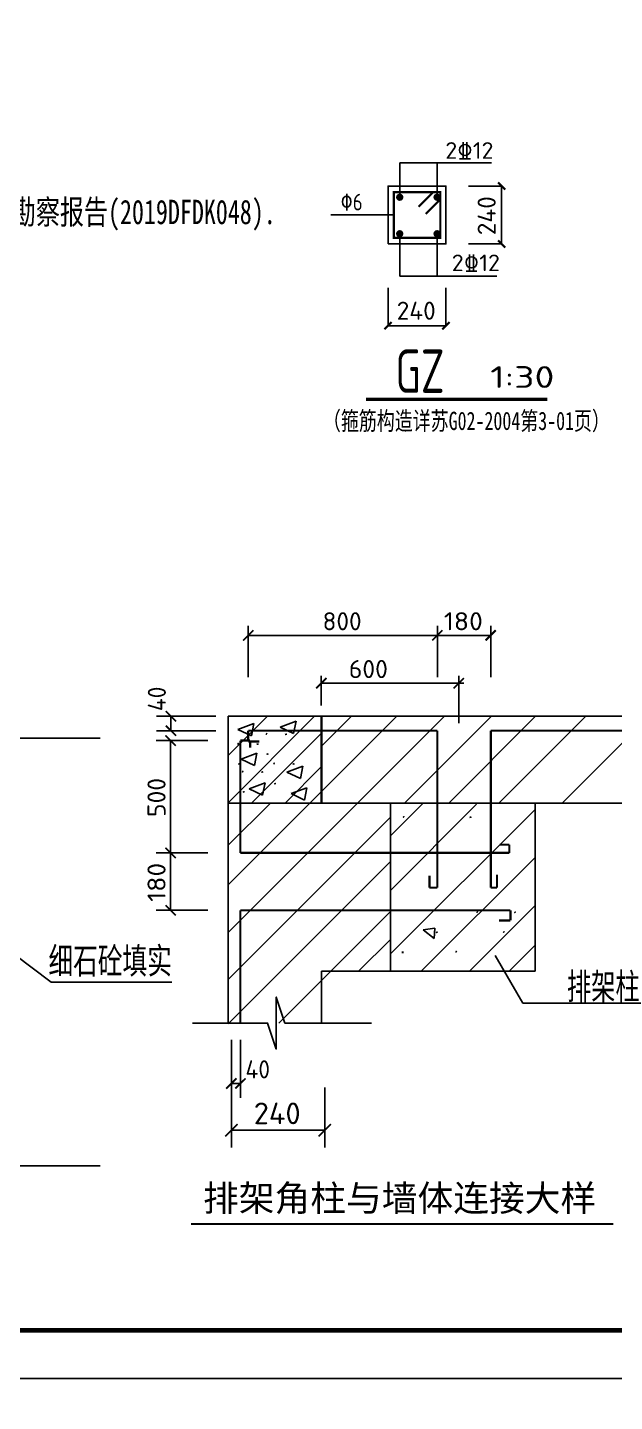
# Model space of a CAD drawing. Header units: millimetres. Extents: x 1442233 to 1526333, y -21810 to 275190.
# Drawn here: x 1491997 to 1504174, y 155915 to 184418 of the extents above; entities that cross this region are included whole.
import ezdxf
from ezdxf.enums import TextEntityAlignment as Align

# ---------------------------------------------------------------- set-up
doc = ezdxf.new("R2010")
doc.units = ezdxf.units.MM
doc.header["$LTSCALE"] = 1500
doc.linetypes.add('3', pattern=[5, 3, -2])
for name, color, linetype in [('1', 7, 'Continuous'), ('PUB_TITLE', 4, 'Continuous'), ('中文', 2, 'Continuous'), ('图框外框__细线', 253, 'Continuous'), ('填充图案', 7, 'Continuous'), ('尺寸线及数字', 253, 'Continuous'), ('层0', 7, 'Continuous'), ('层10', 253, 'Continuous'), ('层10105', 2, '3'), ('层12011', 1, 'Continuous'), ('层4013', 24, 'Continuous'), ('层60', 1, 'Continuous'), ('折断线', 7, 'Continuous'), ('钢筋', 1, 'Continuous'), ('钢筋标注', 253, 'Continuous')]:
    doc.layers.add(name, color=color, linetype=linetype)
doc.styles.add('HZ', font='', dxfattribs={"width": 0.7, "height": 5})
doc.styles.get("Standard").update_dxf_attribs({"font": 'TSSDENG', "width": 0.75, "bigfont": 'TSSDCHN'})
doc.styles.get('HZ').set_extended_font_data('SimSun')

# ---------------------------------------------------------------- blocks, each defined once
blk = doc.blocks.new('1234')
at = {"layer": 'PUB_TITLE'}
blk.add_lwpolyline([(1825234, 779394), (1909334, 779394), (1909334, 838794), (1825234, 838794)], close=True, dxfattribs=at)
at = {"layer": 'PUB_TITLE', "const_width": 100}
blk.add_lwpolyline([(1827734, 780394), (1908334, 780394), (1908334, 837794), (1827734, 837794)], close=True, dxfattribs=at)

msp = doc.modelspace()

# ---------------------------------------------------------------- linework, layer by layer
at = {"layer": '图框外框__细线'}
for p, q in [((1496159, 170130), (1505202, 170130)), ((1496159, 168330), (1498096, 168330)), ((1496159, 168330), (1498096, 168330)), ((1498096, 168330), (1505202, 168330)), ((1499525, 168330), (1499525, 164841)), ((1499525, 168330), (1499525, 164841)), ((1502525, 168330), (1502525, 164841)), ((1502525, 168330), (1502525, 164841)), ((1490274, 166281), (1492491, 164612)), ((1499525, 164841), (1502525, 164841)), ((1499525, 164841), (1502525, 164841)), ((1492491, 164612), (1494992, 164612)), ((1505314, 164176), (1502270, 164176))]:
    msp.add_line(p, q, dxfattribs=at)
at = {"layer": '填充图案'}
for p, q in [((1496151, 169307), (1496974, 170130)), ((1497953, 170130), (1496153, 168330)), ((1496159, 166633), (1499656, 170130)), ((1496159, 165641), (1500648, 170130)), ((1496159, 170130), (1496159, 163765)), ((1496363, 169858), (1496692, 169981)), ((1496692, 169981), (1496641, 169724)), ((1497240, 169905), (1497569, 170028)), ((1497517, 169771), (1497240, 169905)), ((1497569, 170028), (1497517, 169771)), ((1498096, 169507), (1498719, 170130)), ((1499820, 168330), (1501620, 170130)), ((1500738, 168330), (1502538, 170130)), ((1501776, 168330), (1503576, 170130)), ((1503086, 168330), (1504886, 170130)), ((1496641, 169724), (1496363, 169858)), ((1498096, 169780), (1496646, 168330)), ((1496429, 169243), (1496757, 169366)), ((1496757, 169366), (1496706, 169108)), ((1496706, 169108), (1496429, 169243)), ((1497339, 168330), (1498096, 169087)), ((1497380, 168972), (1497709, 169095)), ((1497709, 169095), (1497657, 168838)), ((1496597, 168627), (1496925, 168750)), ((1496925, 168750), (1496874, 168493)), ((1497657, 168838), (1497380, 168972)), ((1496874, 168493), (1496597, 168627)), ((1497464, 168524), (1497793, 168647)), ((1497741, 168390), (1497464, 168524)), ((1497793, 168647), (1497741, 168390)), ((1499525, 167649), (1500206, 168330)), ((1499525, 166516), (1501313, 168304)), ((1499525, 165198), (1502525, 168198)), ((1496159, 164669), (1499525, 168036)), ((1496159, 163751), (1499525, 167118)), ((1500166, 164841), (1502525, 167201)), ((1501163, 164841), (1502525, 166204)), ((1497212, 163765), (1499525, 166079)), ((1500205, 165701), (1500445, 165735)), ((1500435, 165519), (1500205, 165701)), ((1500445, 165735), (1500435, 165519)), ((1499525, 165502), (1498864, 164841)), ((1501986, 164841), (1502525, 165380)), ((1502270, 164176), (1501700, 165164)), ((1499525, 164841), (1498096, 164841)), ((1498096, 164841), (1498096, 163765))]:
    msp.add_line(p, q, dxfattribs=at)
for points in [[(1496951, 169790), (1496978, 169775), (1496931, 169753), (1496958, 169739)], [(1497375, 169777), (1497383, 169744), (1497335, 169766), (1497344, 169734)], [(1496362, 169586), (1496389, 169571), (1496342, 169550), (1496369, 169535)], [(1496786, 169573), (1496795, 169540), (1496746, 169563), (1496755, 169530)], [(1496989, 169367), (1497000, 169337), (1496950, 169353), (1496961, 169323)], [(1496400, 169163), (1496411, 169133), (1496361, 169149), (1496372, 169119)], [(1497108, 169175), (1497135, 169161), (1497089, 169139), (1497115, 169125)], [(1497532, 169162), (1497541, 169129), (1497493, 169152), (1497501, 169119)], [(1496458, 169007), (1496485, 168992), (1496439, 168970), (1496466, 168956)], [(1496882, 168994), (1496891, 168961), (1496843, 168983), (1496851, 168951)], [(1497146, 168753), (1497157, 168723), (1497108, 168739), (1497119, 168708)], [(1496497, 168584), (1496508, 168554), (1496458, 168570), (1496469, 168540)], [(1499806, 168066), (1499825, 168044), (1499775, 168038), (1499795, 168017)], [(1501202, 168057), (1501211, 168025), (1501162, 168047), (1501171, 168014)], [(1501324, 166093), (1501349, 166077), (1501302, 166058), (1501327, 166042)], [(1502118, 166088), (1502135, 166064), (1502085, 166064), (1502102, 166040)], [(1500502, 165670), (1500512, 165639), (1500463, 165658), (1500473, 165627)], [(1501884, 165678), (1501903, 165657), (1501853, 165650), (1501873, 165629)], [(1499800, 165253), (1499800, 165212), (1499758, 165252), (1499759, 165212)], [(1500883, 165271), (1500911, 165258), (1500866, 165234), (1500894, 165221)]]:
    msp.add_solid(points, dxfattribs=at)
at = {"layer": '尺寸线及数字'}
for p, q in [((1499719, 180896), (1499719, 181609)), ((1499719, 181609), (1501624, 181609)), ((1500494, 180896), (1500494, 181609)), ((1501833, 181128), (1501147, 181128)), ((1501833, 179928), (1501833, 181128)), ((1499598, 180528), (1498287, 180528)), ((1499719, 180139), (1499719, 179259)), ((1500494, 180139), (1500494, 179259)), ((1501833, 179928), (1501147, 179928)), ((1499476, 178231), (1499476, 179020)), ((1499719, 179259), (1501734, 179259)), ((1500676, 178231), (1500676, 179020)), ((1499476, 178231), (1500676, 178231)), ((1496576, 170940), (1496576, 172008)), ((1500500, 170940), (1500500, 172008)), ((1501607, 170940), (1501607, 172008)), ((1496576, 171808), (1500500, 171808)), ((1500500, 171808), (1501607, 171808)), ((1498092, 170966), (1498092, 170353)), ((1498092, 170816), (1501048, 170816)), ((1500942, 170966), (1500942, 169985)), ((1495902, 170130), (1494673, 170130)), ((1494973, 170130), (1494973, 169830)), ((1495737, 169626), (1494666, 169626)), ((1495902, 169830), (1494673, 169830)), ((1494966, 169626), (1494966, 167295)), ((1495737, 167295), (1494666, 167295)), ((1494966, 167295), (1494966, 166104)), ((1495737, 166104), (1494666, 166104)), ((1496226, 162212), (1496226, 163419)), ((1496413, 162212), (1496413, 163419)), ((1496226, 162512), (1496413, 162512)), ((1496226, 162431), (1496226, 161181)), ((1498163, 162431), (1498163, 161181)), ((1496226, 161541), (1498163, 161541))]:
    msp.add_line(p, q, dxfattribs=at)
for points, const_width in [([(1501758, 181203), (1501908, 181053)], 45), ([(1501758, 180003), (1501908, 179853)], 45), ([(1499401, 178156), (1499551, 178306)], 45), ([(1500601, 178156), (1500751, 178306)], 45), ([(1496470, 171702), (1496682, 171914)], 36), ([(1500394, 171702), (1500606, 171914)], 36), ([(1501501, 171702), (1501713, 171914)], 45), ([(1497986, 170710), (1498198, 170922)], 35), ([(1500836, 170710), (1501048, 170922)], 35), ([(1495079, 170024), (1494866, 170236)], 36), ([(1495079, 169724), (1494866, 169936)], 36), ([(1495072, 169520), (1494860, 169732)], 36), ([(1495072, 167189), (1494860, 167401)], 36), ([(1495072, 165998), (1494860, 166210)], 36), ([(1496120, 162406), (1496332, 162618)], 36), ([(1496307, 162406), (1496520, 162618)], 36), ([(1496099, 161414), (1496354, 161669)], 36), ([(1498036, 161414), (1498291, 161669)], 36)]:
    msp.add_lwpolyline(points, dxfattribs=dict(at, const_width=const_width))
at = {"layer": '层10'}
msp.add_line((1497035, 168330), (1496159, 167454), dxfattribs=at)
at = {"layer": '层10105', "color": 2, "const_width": 45}
msp.add_lwpolyline([(1498096, 168330), (1498096, 170130)], dxfattribs=at)
at = {"layer": '层12011', "const_width": 75}
for points in [[(1499756, 180896, 1), (1499681, 180896, 1), (1499756, 180896, 1)], [(1500531, 180896, 1), (1500456, 180896, 1), (1500531, 180896, 1)], [(1499756, 180139, 1), (1499681, 180139, 1), (1499756, 180139, 1)], [(1500531, 180139, 1), (1500456, 180139, 1), (1500531, 180139, 1)]]:
    msp.add_lwpolyline(points, format="xyb", dxfattribs=at)
at = {"layer": '层4013', "const_width": 70}
msp.add_lwpolyline([(1499020, 176702), (1502778, 176702)], dxfattribs=at)
at = {"layer": '层60', "const_width": 45}
for points in [[(1496413, 169626), (1496413, 167295)], [(1496413, 169626), (1496616, 169626)], [(1496576, 169830), (1500500, 169830)], [(1496576, 169830), (1496576, 169606)], [(1496576, 169606), (1496806, 169606)], [(1496616, 169626), (1496616, 169478)], [(1500500, 169830), (1500500, 166574)], [(1501607, 169830), (1501607, 166574)], [(1501607, 169830), (1505202, 169830)], [(1496413, 167295), (1501993, 167295)], [(1501993, 167467), (1501794, 167467)], [(1501993, 167295), (1501993, 167467)], [(1500336, 166574), (1500336, 166826)], [(1501737, 166574), (1501737, 166845)], [(1500500, 166574), (1500336, 166574)], [(1501607, 166574), (1501737, 166574)], [(1496413, 166104), (1502015, 166104)], [(1496413, 166104), (1496413, 163765)], [(1502015, 165893), (1501781, 165893)], [(1502015, 166104), (1502015, 165893)]]:
    msp.add_lwpolyline(points, dxfattribs=at)
at = {"layer": '折断线'}
for points in [[(1484592, 169678), (1488897, 169678), (1489047, 169228), (1489047, 170128), (1489197, 169678), (1493502, 169678)], [(1495417, 163765), (1496977, 163765), (1497157, 163225), (1497157, 164305), (1497337, 163765), (1499136, 163765)], [(1484592, 160805), (1488897, 160805), (1489047, 160355), (1489047, 161255), (1489197, 160805), (1493502, 160805)]]:
    msp.add_lwpolyline(points, dxfattribs=at)
at = {"layer": '钢筋', "const_width": 45}
for points in [[(1500111, 180701), (1500411, 181001), (1500561, 181001), (1500561, 180055), (1499598, 180055), (1499598, 181001), (1500561, 181001), (1500561, 180851), (1500261, 180551)], [(1495391, 159598), (1504151, 159598)]]:
    msp.add_lwpolyline(points, dxfattribs=at)
at = {"layer": '钢筋标注'}
msp.add_lwpolyline([(1499476, 179928), (1500676, 179928), (1500676, 181128), (1499476, 181128), (1499476, 179928)], dxfattribs=at)

# ---------------------------------------------------------------- block references
at = {"layer": '1'}
for p in [(-383001, -623004), (-383001, -682404)]:
    msp.add_blockref('1234', p, dxfattribs=at)

# ---------------------------------------------------------------- texts
at = {"layer": '中文', "style": 'HZ'}
for s, height, width, p, p2 in [('2.本工程根据中城科泽工程设计有限责任公司提供的勘察报告(2019DFDK048).', 505.75, 0.688728, (1480210, 180338), (1497147, 180338)), ('细石砼填实', 541.9, 0.660509, (1492432, 164787), (1494992, 164787)), ('排架柱', 541.9, 0.649217, (1503186, 164256), (1504696, 164256)), ('排架角柱与墙体连接大样', 541.87, 0.956779, (1495639, 159863), (1503795, 159863))]:
    msp.add_text(s, height=height, dxfattribs=dict(at, width=width)).set_placement(p, p2, align=Align.FIT)
at = {"layer": '中文', "color": 1, "width": 0.841911}
msp.add_text('GZ', height=900, dxfattribs=at).set_placement((1499630, 176838), (1500650, 176838), align=Align.FIT)
at = {"layer": '尺寸线及数字'}
for s, height, width, p, p2 in [('%%1306', 345, 1.048325, (1498491, 180623), (1498950, 180623)), ('240', 375, 1.040013, (1499656, 178355), (1500466, 178355)), ('800', 375, 1.040017, (1498118, 171913), (1498928, 171913)), ('180', 375, 1.123197, (1500633, 171913), (1501443, 171913)), ('600', 375, 1.039997, (1498663, 170921), (1499473, 170921)), ('40', 375, 1.040014, (1496518, 162617), (1497028, 162617)), ('240', 450, 1.040009, (1496691, 161667), (1497663, 161667))]:
    msp.add_text(s, height=height, dxfattribs=dict(at, width=width)).set_placement(p, p2, align=Align.FIT)
for s, width, p, p2 in [('240', 1.04, (1501710, 180108), (1501710, 180918)), ('40', 1.04, (1494868, 170235), (1494868, 170745)), ('500', 1.04, (1494861, 168040), (1494861, 168850)), ('180', 1.1232, (1494861, 166280), (1494861, 167090))]:
    msp.add_text(s, height=375, rotation=90, dxfattribs=dict(at, width=width)).set_placement(p, p2, align=Align.FIT)
at = {"layer": '尺寸线及数字', "color": 94, "width": 1.183941}
msp.add_text('1:30', height=450, dxfattribs=at).set_placement((1501595, 176942), (1502927, 176942), align=Align.FIT)
at = {"layer": '层0', "style": 'HZ', "width": 0.685869}
msp.add_text('（箍筋构造详苏G02-2004第3-01页）', height=379.31, dxfattribs=at).set_placement((1498126, 176068), (1504079, 176068), align=Align.FIT)
at = {"layer": '钢筋标注'}
for width, p, p2 in [(1.075527, (1500664, 181694), (1501663, 181694)), (1.075662, (1500798, 179363), (1501797, 179363))]:
    msp.add_text('2%%13212', height=345, dxfattribs=dict(at, width=width)).set_placement(p, p2, align=Align.FIT)

doc.saveas('drawing.dxf')
